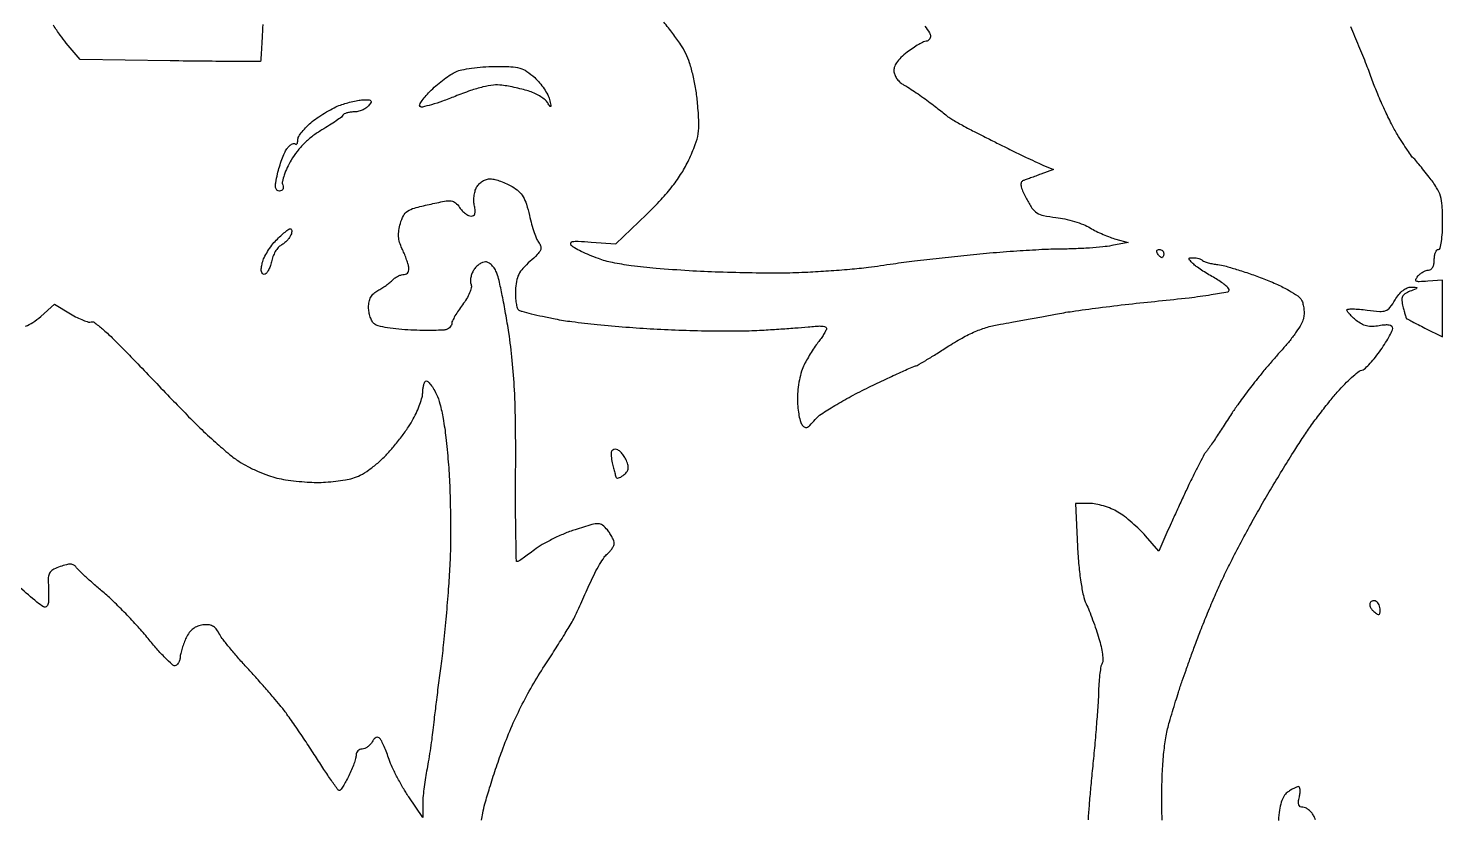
# Model space of a CAD drawing. Extents: x 0 to 102, y 0 to 135.
# Drawn here: x 72.78 to 101.52, y 30.56 to 46.62 of the extents above; entities that cross this region are included whole.
import ezdxf

# ---------------------------------------------------------------- set-up
doc = ezdxf.new("R2010")
doc.units = 0
doc.header["$MEASUREMENT"] = 0

msp = doc.modelspace()

# ---------------------------------------------------------------- linework, layer by layer
for points in [[(77.544247, 46.6992, -0.000628), (77.529045, 46.421895, -0.000999), (77.515264, 46.184629, -0.000196), (77.502618, 45.975529, -0.049766), (77.499666, 45.957268, -0.340532), (77.487644, 45.94804, -0.000158), (76.957472, 45.949141, -0.001946), (76.365, 45.952865, -0.001172), (75.662418, 45.961664), (73.831236, 45.988891), (73.550666, 46.322896, -0.019309), (73.427695, 46.481323, -0.010694), (73.289431, 46.683399, -0.010652)], [(90.998452, 46.665492, -0.012153), (91.092789, 46.52837, -0.140073), (91.111911, 46.46655, -0.084306), (91.105949, 46.426166, -0.095036), (91.087018, 46.391864, -0.102909), (91.058197, 46.36894, -0.117235), (91.023955, 46.3608, 0.117287), (90.972735, 46.348617, 0.015368), (90.873679, 46.294792, 0.017175), (90.758517, 46.222136, 0.013608), (90.639102, 46.136091, 0.027267), (90.510071, 46.026052, 0.054375), (90.423566, 45.923663, 0.071938), (90.377196, 45.827483, 0.11277), (90.369797, 45.736359, 0.075394), (90.392018, 45.662988, 0.049478), (90.437759, 45.587275, 0.048802), (90.498507, 45.520727, 0.065835), (90.565626, 45.474618, -0.023367), (90.653264, 45.424768, -0.006583), (90.785075, 45.338961, -0.006621), (90.931667, 45.237923, -0.00694), (91.073226, 45.134581, -0.001921), (91.205429, 45.034431, -0.002623), (91.323729, 44.943108, -0.001717), (91.422383, 44.865576, -0.030204), (91.452664, 44.838481, 0.058296), (91.482904, 44.814334, 0.004752), (91.569544, 44.761467, 0.006334), (91.674593, 44.700522, 0.00483), (91.791064, 44.636382, 0.00411), (91.941949, 44.556773, 0.001411), (92.161673, 44.443927, 0.001402), (92.404761, 44.320805, 0.001623), (92.637, 44.204937, 0.002164), (92.863041, 44.094293, 0.002239), (93.087495, 43.986864, 0.002159), (93.282681, 43.895545, 0.009636), (93.3984, 43.844697), (93.6099, 43.756584), (93.3561, 43.660282, -0.000916), (93.251175, 43.620689, -0.000907), (93.145783, 43.581358, -0.000889), (93.053448, 43.547277, -0.003525), (92.996528, 43.526837, 0.222269), (92.958174, 43.489261, 0.13489), (92.952352, 43.424798, 0.061043), (92.984253, 43.321681, 0.014632), (93.062536, 43.160128, 0.02807), (93.175072, 42.970938, 0.103356), (93.274256, 42.874361, 0.092418), (93.409759, 42.819959, 0.0199), (93.66059, 42.780076, -0.025398), (93.843504, 42.748928, -0.019154), (94.0407, 42.696942, -0.01949), (94.222662, 42.63359, -0.041734), (94.355983, 42.567963, 0.019268), (94.477521, 42.5012, 0.013066), (94.620601, 42.43425, 0.013179), (94.762397, 42.376764, 0.025555), (94.8789, 42.339738), (95.1327, 42.273141), (94.7943, 42.206846, -0.02426), (94.616687, 42.18092, -0.007269), (94.344069, 42.158544, -0.007269), (94.036931, 42.142306, -0.007817), (93.7368, 42.135508, 0.011219), (93.37689, 42.124905, 0.004107), (92.868592, 42.094318, 0.004069), (92.313363, 42.051786, 0.004863), (91.791, 42.00237, 0.002262), (91.287233, 41.947462, 0.002316), (90.787961, 41.888413, 0.002243), (90.355058, 41.833207, 0.00972), (90.099, 41.794306, -0.015862), (89.853486, 41.760087, -0.004577), (89.472167, 41.722748, -0.004598), (89.041301, 41.688526, -0.004886), (88.6185, 41.663003, -0.011024), (88.131025, 41.649119, -0.004976), (87.491469, 41.651373, -0.004923), (86.816065, 41.667127, -0.006703), (86.2074, 41.695494, -0.005542), (85.535189, 41.743343, -0.012775), (85.031449, 41.797805, -0.016767), (84.647806, 41.862387, -0.037256), (84.362736, 41.942753, -0.012467), (84.183511, 42.013133, -0.014285), (84.016087, 42.089451, -0.013475), (83.878411, 42.16169, -0.075358), (83.812836, 42.212645, -0.252579), (83.800153, 42.259387, -0.302572), (83.832768, 42.289974, -0.054188), (83.952822, 42.296875, -0.006652), (84.215586, 42.279995), (84.719473, 42.240888), (85.341906, 42.84065, 0.014006), (85.638, 43.142401, 0.022162), (85.872404, 43.418665, 0.025314), (86.056754, 43.683175, 0.030721), (86.200739, 43.948856, 0.016607), (86.333277, 44.260597, 0.053616), (86.391437, 44.477771, 0.048909), (86.404792, 44.71267, 0.012157), (86.37965, 45.097385, 0.018104), (86.343811, 45.380827, 0.017588), (86.287307, 45.66371, 0.018518), (86.217038, 45.91825, 0.036731), (86.13946, 46.112585, 0.03429), (86.038066, 46.288939, 0.014028), (85.877798, 46.514192, 0.013803), (85.691514, 46.747371, 0.017172)], [(95.819117, 30.536571, -0.006775), (95.814716, 31.0905, -0.010131), (95.826119, 31.531243, -0.015075), (95.855522, 31.915977, -0.017288), (95.902684, 32.248251, -0.027232), (95.968354, 32.5287, -0.001625), (96.030454, 32.738548, -0.001594), (96.094306, 32.949321, -0.001567), (96.151478, 33.133827, -0.006054), (96.188707, 33.2478, -0.002846), (96.230181, 33.367509, -0.00055), (96.306681, 33.583556, -0.000585), (96.39649, 33.835372, -0.00054), (96.489312, 34.0938, -0.007637), (96.599488, 34.38546, -0.004144), (96.743344, 34.740726, -0.004127), (96.895733, 35.099868, -0.006515), (97.032984, 35.4051, -0.008409), (97.18818, 35.724404, -0.003966), (97.398709, 36.131603, -0.003929), (97.625927, 36.554574, -0.00553), (97.83567, 36.9279, -0.00367), (98.049169, 37.292054, -0.002815), (98.287608, 37.686921, -0.002845), (98.514907, 38.053885, -0.006742), (98.689341, 38.3238, -0.010204), (98.856138, 38.563659, -0.00692), (99.055376, 38.83021, -0.006974), (99.255041, 39.082407, -0.01384), (99.421487, 39.27555, -0.011435), (99.568338, 39.42949, -0.016096), (99.706655, 39.559357, -0.012284), (99.825786, 39.659118, -0.169747), (99.878084, 39.6774, 0.185767), (99.927083, 39.696255, 0.017734), (100.020719, 39.78708, 0.020728), (100.127359, 39.907758, 0.014869), (100.236659, 40.05078, 0.011865), (100.339343, 40.201173, 0.015294), (100.426033, 40.344247, 0.013081), (100.490929, 40.466498, 0.115978), (100.5048, 40.525495, 0.221574), (100.48593, 40.565987, 0.128105), (100.43644, 40.589514, 0.068157), (100.352075, 40.593976, 0.023066), (100.22985, 40.578073, -0.038931), (100.091638, 40.564529, -0.063032), (99.974355, 40.577012, -0.066558), (99.86841, 40.617478, -0.049303), (99.76455, 40.687969, -0.015195), (99.691646, 40.752586, -0.020572), (99.630115, 40.815528, -0.018052), (99.584124, 40.870485, -0.166698), (99.5742, 40.899425, -0.397873), (99.591735, 40.917973, -0.015198), (99.6954, 40.920639, -0.019988), (99.828583, 40.914689, -0.011817), (99.986794, 40.897495, 0.014054), (100.243727, 40.870735, 0.107292), (100.363345, 40.88736, 0.141584), (100.449914, 40.950898, 0.030704), (100.554935, 41.106081, -0.038112), (100.630955, 41.214908, -0.054534), (100.714926, 41.297298, -0.064907), (100.80079, 41.348453, -0.110147), (100.88259, 41.364038, -0.007138), (100.986404, 41.359319, -0.489457), (100.995042, 41.346713, -0.219897), (100.979239, 41.329494, -0.003609), (100.855332, 41.278828, 0.045574), (100.753763, 41.226976, 0.146645), (100.704458, 41.170358, 0.133452), (100.691902, 41.092512, 0.035137), (100.714158, 40.967114, 0.004368), (100.737494, 40.877461, 0.006671), (100.759451, 40.800149, 0.002793), (100.779387, 40.734695, 0.155306), (100.786627, 40.724322, 0.044283), (100.798323, 40.716911, 0.000314), (100.902325, 40.663345, 0.001207), (101.021603, 40.602368, 0.000772), (101.16045, 40.53208), (101.52, 40.350761), (101.52, 40.92927), (101.52, 41.50778), (101.215988, 41.483838, -0.009455), (101.046212, 41.473693, -0.126211), (100.985558, 41.486641, -0.407542), (100.974066, 41.519611, -0.063621), (101.014846, 41.583848, -0.049229), (101.062819, 41.631276, -0.041795), (101.121733, 41.671389, -0.043734), (101.182171, 41.698875, -0.085056), (101.234259, 41.7078, 0.165587), (101.280407, 41.723514, 0.103057), (101.317996, 41.767333, 0.077647), (101.342618, 41.835072, 0.048454), (101.3508, 41.9193, -0.038131), (101.356986, 42.000292, -0.057076), (101.375651, 42.068672, -0.074992), (101.403004, 42.115332, -0.226478), (101.4354, 42.1308, 0.34648), (101.469377, 42.157556, 0.021608), (101.495648, 42.291669, 0.023989), (101.514065, 42.471126, 0.013575), (101.52, 42.689676, 0.01479), (101.510336, 43.016317, 0.058123), (101.47526, 43.214385, 0.06771), (101.398339, 43.383625, 0.024855), (101.247236, 43.599126, 0.003557), (101.138783, 43.73649, 0.004794), (101.038572, 43.859144, 0.003315), (100.953005, 43.960477, 0.050879), (100.919922, 43.992, -0.075942), (100.887912, 44.025704, -0.003953), (100.803271, 44.149391, -0.006185), (100.705266, 44.299028, -0.004449), (100.599413, 44.4684, -0.020105), (100.480284, 44.681637, -0.009022), (100.340294, 44.970532, -0.008915), (100.203126, 45.281565, -0.011989), (100.09078, 45.5682, 0.006099), (99.973669, 45.877671, 0.003149), (99.82004, 46.262012, 0.003129), (99.657075, 46.65531, 0.004735)], [(81.986498, 30.530764, 0.01545), (82.015171, 30.675978, -0.02792), (82.057757, 30.866534, -0.005969), (82.153993, 31.191834, -0.006222), (82.274843, 31.566504, -0.00589), (82.407125, 31.944978, -0.014335), (82.586352, 32.398053, -0.014589), (82.790271, 32.837422, -0.014662), (83.018399, 33.262013, -0.014837), (83.27017, 33.6708, 0.003438), (83.479552, 33.994022, 0.004148), (83.671574, 34.300541, 0.003544), (83.829185, 34.56095, 0.02797), (83.894486, 34.686, 0.000375), (83.945051, 34.797852, 0.000105), (84.023945, 34.972814, 0.000106), (84.113094, 35.170743, 0.000111), (84.200662, 35.365389, -0.013797), (84.29124, 35.552838, -0.015141), (84.389417, 35.729182, -0.014687), (84.48197, 35.874327, -0.070379), (84.547817, 35.946798, 0.038775), (84.600155, 35.997572, 0.03799), (84.64442, 36.056151, 0.040577), (84.67504, 36.113549, 0.102594), (84.6846, 36.159652, 0.091447), (84.675453, 36.209244, 0.027236), (84.643978, 36.279871, 0.026324), (84.599241, 36.356873, 0.025677), (84.546314, 36.429416, 0.054824), (84.447816, 36.52678, 0.167229), (84.360361, 36.557586, 0.074011), (84.232068, 36.539445, 0.005413), (83.890664, 36.434192, 0.02112), (83.67001, 36.35312, 0.01592), (83.43472, 36.246297, 0.01617), (83.219679, 36.131499, 0.03541), (83.065026, 36.027169, -0.006282), (82.943798, 35.934685, -0.00922), (82.834727, 35.856702, -0.005198), (82.741558, 35.794068, -0.1464), (82.713925, 35.7858, -0.40855), (82.696522, 35.802869, -0.000533), (82.686937, 36.326315, -0.003637), (82.681015, 36.920284, -0.002181), (82.682191, 37.62585, 0.004288), (82.679801, 38.563908, 0.009563), (82.658217, 39.277243, 0.01202), (82.614355, 39.873642, 0.013905), (82.543191, 40.4388, 0.005073), (82.479041, 40.828352, 0.006049), (82.410394, 41.194252, 0.005278), (82.345607, 41.50106, 0.038764), (82.301885, 41.64435, 0.048027), (82.25672, 41.733346, 0.053458), (82.196757, 41.808659, 0.06062), (82.131799, 41.860172, 0.138215), (82.072087, 41.877, 0.098443), (82.011464, 41.864948, 0.052048), (81.943784, 41.82828, 0.048943), (81.87982, 41.774588, 0.054158), (81.829922, 41.711144, 0.049237), (81.793874, 41.63836, 0.043688), (81.770985, 41.556966, 0.046169), (81.763636, 41.47947, 0.092433), (81.774735, 41.419184, -0.152266), (81.779073, 41.351702, -0.038394), (81.74459, 41.245794, -0.035603), (81.684418, 41.125162, -0.029442), (81.604163, 41.006004, 0.013725), (81.520319, 40.889586, 0.017283), (81.44952, 40.777198, 0.015517), (81.397116, 40.680481, 0.116908), (81.3852, 40.630216, -0.105997), (81.377319, 40.593459, -0.068324), (81.354136, 40.556386, -0.064082), (81.319878, 40.524629, -0.068652), (81.27945, 40.503456, -0.076021), (81.209106, 40.489664, -0.006277), (81.022037, 40.48418, -0.008283), (80.797611, 40.484139, -0.00629), (80.551652, 40.491265, -0.013772), (80.30481, 40.508345, -0.017322), (80.077608, 40.538342, -0.015576), (79.891464, 40.575506, -0.116653), (79.811402, 40.615219, -0.09335), (79.766042, 40.669965, -0.042489), (79.727922, 40.755138, -0.040102), (79.701936, 40.854525, -0.043922), (79.6932, 40.953782, -0.052064), (79.704919, 41.066023, -0.074298), (79.739817, 41.159761, -0.078319), (79.798845, 41.235656, -0.065606), (79.881804, 41.295185, 0.018204), (79.962322, 41.342124, 0.013276), (80.048358, 41.399824, 0.013447), (80.127096, 41.458963, 0.028584), (80.183947, 41.509661, -0.046178), (80.236265, 41.553115, -0.037229), (80.29948, 41.589848, -0.038531), (80.36352, 41.615052, -0.074619), (80.417812, 41.6232, 0.123698), (80.462693, 41.634476, 0.130721), (80.49583, 41.665486, 0.111993), (80.512462, 41.713185, 0.074657), (80.510337, 41.77125, 0.030295), (80.492073, 41.843932, 0.011285), (80.458001, 41.943621, 0.011134), (80.415872, 42.050909, 0.013227), (80.371212, 42.150143, -0.042884), (80.324806, 42.272086, -0.053586), (80.304225, 42.391374, -0.051217), (80.309056, 42.516569, -0.03461), (80.338879, 42.656416, -0.051082), (80.402135, 42.814157, -0.125975), (80.485074, 42.906078, -0.079525), (80.625969, 42.970248, -0.012507), (80.922686, 43.044006, -0.007285), (81.237546, 43.109164, -0.07243), (81.371899, 43.115198, -0.154682), (81.459226, 43.07759, -0.067524), (81.543569, 42.981884, 0.042753), (81.59672, 42.915204, 0.043211), (81.660262, 42.858796, 0.046896), (81.724247, 42.819926, 0.11353), (81.777831, 42.8076, 0.132053), (81.827189, 42.820867, 0.183869), (81.855747, 42.856042, 0.108924), (81.862014, 42.917702, 0.03256), (81.844918, 43.01122, -0.053899), (81.832272, 43.102138, -0.036194), (81.836664, 43.207044, -0.036382), (81.855998, 43.309266, -0.057999), (81.888583, 43.39192, -0.070784), (81.939503, 43.46136, -0.063116), (82.009631, 43.516995, -0.064364), (82.089941, 43.55248, -0.080295), (82.170727, 43.562817, -0.053806), (82.260329, 43.550144, -0.022383), (82.377462, 43.514838, -0.021834), (82.500669, 43.465458, -0.02634), (82.611387, 43.408167, -0.0529), (82.741295, 43.312274, -0.072935), (82.832756, 43.200001, -0.058109), (82.901368, 43.047141, -0.021827), (82.962299, 42.820077, 0.01444), (83.00705, 42.642894, 0.015838), (83.06076, 42.474031, 0.015417), (83.115474, 42.333155, 0.072988), (83.160395, 42.259393, -0.126815), (83.194943, 42.186093, -0.163811), (83.184878, 42.112861, -0.08147), (83.120668, 42.023657, -0.015947), (82.9758, 41.888041, 0.029238), (82.831225, 41.745306, 0.066896), (82.744947, 41.619127, 0.070726), (82.697794, 41.479158, 0.035983), (82.677036, 41.294244, 0.023447), (82.677988, 41.158882, 0.030881), (82.692232, 41.036272, 0.031788), (82.715991, 40.939586, 0.180088), (82.748002, 40.898413, 0.073881), (82.808512, 40.872395, 0.004542), (82.999033, 40.823848, 0.006671), (83.228145, 40.770909, 0.004887), (83.483684, 40.718053, 0.01776), (83.823666, 40.66365, 0.005429), (84.341084, 40.6053, 0.005427), (84.92232, 40.552503, 0.005909), (85.4883, 40.514005, 0.006219), (86.06852, 40.488656, 0.005006), (86.692792, 40.475413, 0.005062), (87.269778, 40.474794, 0.012904), (87.6879, 40.489373, 0.001428), (88.028858, 40.511059, 0.001648), (88.353728, 40.53373, 0.001473), (88.628831, 40.554653, 0.009659), (88.76655, 40.568218, -0.026945), (88.85572, 40.573898, -0.044581), (88.930859, 40.567922, -0.058034), (88.983342, 40.55258, -0.30126), (88.9992, 40.528648, -0.115937), (88.990405, 40.491229, -0.016906), (88.953011, 40.422042, -0.018364), (88.902167, 40.34202, -0.014816), (88.841962, 40.259859, 0.01688), (88.771767, 40.163231, 0.008677), (88.690122, 40.037834, 0.008614), (88.610472, 39.905727, 0.01286), (88.545862, 39.787351, 0.046157), (88.492636, 39.654727, 0.022222), (88.448171, 39.476857, 0.021819), (88.417953, 39.285842, 0.029123), (88.408295, 39.110551, 0.018931), (88.415062, 38.945793, 0.020548), (88.434269, 38.786501, 0.020544), (88.461791, 38.652221, 0.087368), (88.494895, 38.5776, 0.085336), (88.548011, 38.521949, 0.247695), (88.598953, 38.514103, 0.118321), (88.661689, 38.554168, 0.01555), (88.76855, 38.672188, -0.069617), (88.893406, 38.783267, -0.01152), (89.166104, 38.956149, -0.012457), (89.49885, 39.145375, -0.01073), (89.857435, 39.327838, -0.001972), (90.206119, 39.494252, -0.003081), (90.507708, 39.634465, -0.000871), (90.770871, 39.754293, -0.106788), (90.806547, 39.762, 0.133498), (90.840302, 39.771176, 0.002044), (91.015792, 39.875167, 0.005317), (91.218902, 39.9996, 0.003473), (91.450657, 40.147248, -0.016034), (91.752745, 40.329203, -0.026271), (92.020662, 40.461119, -0.029764), (92.274212, 40.552378, -0.031551), (92.531945, 40.610797, 0.003309), (92.763007, 40.649614, 0.001553), (93.061394, 40.702729, 0.001538), (93.373794, 40.760333, 0.002161), (93.6522, 40.813802, -0.013088), (93.991057, 40.871233, -0.003554), (94.529778, 40.944189, -0.003594), (95.142431, 41.018255, -0.003727), (95.748698, 41.082557, 0.004507), (96.366517, 41.149061, 0.011165), (96.817443, 41.211949, 0.006418), (97.155489, 41.271278, 0.454385), (97.181214, 41.315059, 0.127404), (97.152913, 41.358712, 0.020731), (97.075082, 41.424361, 0.0217), (96.974669, 41.49542, 0.017596), (96.861315, 41.562948, -0.011938), (96.741044, 41.632765, -0.01073), (96.61982, 41.710687, -0.010824), (96.5141, 41.785271, -0.032964), (96.447021, 41.841994, -0.011065), (96.377195, 41.912464, -0.207284), (96.36673, 41.94114, -0.368088), (96.38289, 41.957998, -0.025288), (96.454071, 41.9616, -0.038076), (96.508311, 41.957464, -0.034781), (96.563009, 41.94513, -0.036587), (96.610348, 41.927072, -0.087173), (96.641066, 41.905534, 0.110617), (96.67804, 41.882091, 0.020303), (96.755677, 41.857724, 0.020932), (96.850621, 41.836327, 0.017692), (96.952499, 41.821511, -0.039525), (97.09257, 41.794855, -0.008368), (97.331415, 41.725192, -0.008711), (97.606308, 41.63472, -0.008173), (97.883828, 41.532875, -0.014228), (98.163584, 41.415742, -0.021811), (98.398009, 41.297077, -0.022874), (98.575132, 41.186535, -0.119492), (98.65119, 41.101418, -0.061455), (98.682376, 41.020688, -0.036384), (98.700188, 40.918846, -0.0359), (98.703221, 40.812984, -0.050738), (98.689648, 40.719712, -0.070142), (98.646289, 40.613006, -0.01794), (98.546714, 40.454847, -0.017918), (98.418831, 40.280771, -0.017316), (98.277406, 40.114241, 0.005447), (98.121534, 39.939291, 0.003843), (97.950034, 39.739446, 0.003878), (97.78898, 39.5458, 0.008149), (97.667502, 39.392378, 0.002564), (97.562252, 39.253437, 0.002221), (97.453237, 39.106628, 0.002235), (97.355666, 38.972753, 0.006533), (97.29, 38.879253, 0.003378), (97.228441, 38.787799, 0.001378), (97.145935, 38.662673, 0.001364), (97.058015, 38.52773, 0.001742), (96.977767, 38.402875, -0.004291), (96.901398, 38.285376, -0.004683), (96.825191, 38.17261, -0.004398), (96.758238, 38.077313, -0.02308), (96.718617, 38.027036, 0.05372), (96.676942, 37.966924, 0.00412), (96.584059, 37.793054, 0.005616), (96.477059, 37.583016, 0.004252), (96.364204, 37.350236, 0.001797), (96.244664, 37.095875, 0.001432), (96.117474, 36.820633, 0.001447), (96.001125, 36.564995, 0.003646), (95.918306, 36.378), (95.753006, 35.9973), (95.485153, 36.307137, 0.021835), (95.361025, 36.438651, 0.014799), (95.209002, 36.577746, 0.014931), (95.053864, 36.703603, 0.028678), (94.9212, 36.793271, 0.035332), (94.787036, 36.860814, 0.02511), (94.628534, 36.917873, 0.025479), (94.470944, 36.957173, 0.04812), (94.34069, 36.969884), (94.056279, 36.9702), (94.099906, 36.090675, 0.010383), (94.126855, 35.708111, 0.01503), (94.167799, 35.371805, 0.016527), (94.218661, 35.098907, 0.055764), (94.277153, 34.927425, -0.015012), (94.337175, 34.78937, -0.006745), (94.408059, 34.604758, -0.00667), (94.477771, 34.407543, -0.009024), (94.535153, 34.227408, -0.017647), (94.578458, 34.061317, -0.02299), (94.605623, 33.906579, -0.02156), (94.616479, 33.778724, -0.155329), (94.600388, 33.719808, 0.09958), (94.576565, 33.659514, 0.012207), (94.554787, 33.51864, 0.014058), (94.537526, 33.348054, 0.011181), (94.528207, 33.1632, -0.009566), (94.516636, 32.917925, -0.002703), (94.48924, 32.536367, -0.002723), (94.453601, 32.105501, -0.002873), (94.41386, 31.6827, 0.001418), (94.375268, 31.284556, 0.001983), (94.343193, 30.928438, 0.001186), (94.318075, 30.628284, 0.026209), (94.315557, 30.5406, 0.009681)], [(72.723799, 40.571356, 0.063676), (72.867952, 40.644078, 0.031543), (73.030412, 40.769506), (73.310711, 41.015612), (73.636833, 40.818789, 0.019205), (73.768625, 40.746001, 0.024865), (73.894908, 40.690139, 0.023967), (74.001889, 40.654826, 0.15833), (74.057428, 40.657224, -0.257716), (74.116676, 40.648435, -0.011277), (74.285682, 40.513363, -0.016723), (74.484219, 40.335597, -0.010894), (74.7018, 40.117975, 0.000423), (74.962948, 39.845603, 0.000202), (75.299061, 39.49592, 0.0002), (75.650417, 39.130968, 0.000285), (75.96283, 38.807095, 0.009204), (76.263604, 38.506905, 0.00884), (76.579238, 38.21384, 0.008802), (76.866567, 37.965342, 0.031355), (77.06263, 37.821558, 0.023491), (77.239195, 37.719736, 0.015905), (77.448959, 37.619874, 0.016048), (77.658268, 37.536171, 0.030595), (77.832, 37.484865, 0.018561), (78.008262, 37.451173, 0.010327), (78.225126, 37.422579, 0.01029), (78.446076, 37.40267, 0.016379), (78.6357, 37.39574, 0.017312), (78.820461, 37.401441, 0.012439), (79.026107, 37.420071, 0.012587), (79.221155, 37.447636, 0.026342), (79.370745, 37.480811, 0.055801), (79.521737, 37.54154, 0.027955), (79.697368, 37.649167, 0.026044), (79.878493, 37.789089, 0.024675), (80.047545, 37.949498, 0.016907), (80.201131, 38.121647, 0.012183), (80.361068, 38.323399, 0.012328), (80.503909, 38.522942, 0.025934), (80.60265, 38.6859, 0.018663), (80.67551, 38.834605, 0.018658), (80.737085, 38.988341, 0.01886), (80.780643, 39.126253, 0.067154), (80.793, 39.217841, -0.030001), (80.797342, 39.290136, -0.031054), (80.810304, 39.360546, -0.032678), (80.829209, 39.419671, -0.103009), (80.851907, 39.454307, -0.383336), (80.884997, 39.456072, -0.0497), (80.939877, 39.401982, -0.037783), (81.003898, 39.311885, -0.020934), (81.068657, 39.193457, -0.051575), (81.144182, 38.990024, -0.019341), (81.208786, 38.692395, -0.015634), (81.264743, 38.305967, -0.007903), (81.312267, 37.8162, -0.010442), (81.34121, 37.334763, -0.006155), (81.356682, 36.7587, -0.006156), (81.357967, 36.182625, -0.010473), (81.343026, 35.7012, -0.005608), (81.313126, 35.22863, -0.0036), (81.268335, 34.680977, -0.003618), (81.21674, 34.145407, -0.006772), (81.166007, 33.7131, 0.000936), (81.115965, 33.325791, 0.000889), (81.066495, 32.931607, 0.000881), (81.023985, 32.582888, 0.003143), (80.998576, 32.3595, -0.006762), (80.975404, 32.168122, -0.004057), (80.942974, 31.94149, -0.004061), (80.907043, 31.716503, -0.00706), (80.873077, 31.530486, 0.010727), (80.842412, 31.355289, 0.008464), (80.816523, 31.164527, 0.008573), (80.798512, 30.986494, 0.020922), (80.793, 30.854815), (80.793, 30.585159), (80.50953, 31.007029, -0.015559), (80.392606, 31.193309, -0.011794), (80.275695, 31.40438, -0.011957), (80.175304, 31.607864, -0.027043), (80.11156, 31.7673, 0.010586), (80.062398, 31.903059, 0.011959), (80.009368, 32.031146, 0.011245), (79.959392, 32.137596, 0.062024), (79.924461, 32.1903, 0.13158), (79.888084, 32.215184, 0.183075), (79.849011, 32.214251, 0.122102), (79.808481, 32.184762, 0.046306), (79.768327, 32.12685, -0.056906), (79.727266, 32.070224, -0.051818), (79.673289, 32.02229, -0.055228), (79.615187, 31.989616, -0.100825), (79.562096, 31.9788, 0.099643), (79.515272, 31.969375, 0.098085), (79.475442, 31.942545, 0.097801), (79.448764, 31.902481, 0.098436), (79.4394, 31.855377, -0.068958), (79.430216, 31.789107, -0.015706), (79.39591, 31.68082, -0.015965), (79.348023, 31.557408, -0.014926), (79.29135, 31.434459, -0.010706), (79.231459, 31.320307, -0.016118), (79.17399, 31.223741, -0.010944), (79.122936, 31.147646, -0.231568), (79.099728, 31.134881, -0.255416), (79.073477, 31.14764, -0.002164), (78.93901, 31.338434, -0.006878), (78.786514, 31.56334, -0.004294), (78.613791, 31.83075, 0.005494), (78.424227, 32.122694, 0.004857), (78.220453, 32.422737, 0.004882), (78.031586, 32.6895, 0.014776), (77.895963, 32.865924, 0.006543), (77.760107, 33.027867, 0.002791), (77.57432, 33.241115, 0.002761), (77.373645, 33.466353, 0.003626), (77.187828, 33.669624, -0.008255), (77.014722, 33.862548, -0.008885), (76.85236, 34.056477, -0.008497), (76.718951, 34.227571, -0.041311), (76.653388, 34.33152, 0.054744), (76.592924, 34.421923, 0.099273), (76.523683, 34.477233, 0.097263), (76.437447, 34.502237, 0.05095), (76.325285, 34.50072, 0.065479), (76.2201, 34.474298, 0.070001), (76.127911, 34.421924, 0.066466), (76.050067, 34.343492, 0.050982), (75.987198, 34.240262, 0.020073), (75.943484, 34.138297, 0.016179), (75.904564, 34.025595, 0.016476), (75.875398, 33.919057, 0.03979), (75.862819, 33.838412, -0.053518), (75.851012, 33.774295, -0.069625), (75.826253, 33.720036, -0.085822), (75.792974, 33.683467, -0.166833), (75.756069, 33.6708, -0.191576), (75.700973, 33.692714, -0.009352), (75.558049, 33.83293, -0.014072), (75.392549, 34.011255, -0.009589), (75.214136, 34.222732, 0.01349), (75.008041, 34.46319, 0.008788), (74.757926, 34.72998, 0.008839), (74.50458, 34.981809, 0.01663), (74.289915, 35.174482, -0.005262), (74.102722, 35.334966, -0.006786), (73.93438, 35.486476, -0.005287), (73.796785, 35.616462, -0.057903), (73.748593, 35.675141, 0.128027), (73.703095, 35.717039, 0.114345), (73.640938, 35.733698, 0.070513), (73.553179, 35.724304, 0.022003), (73.42603, 35.686163, 0.035065), (73.295986, 35.630332, 0.108734), (73.2229, 35.569735, 0.126501), (73.188137, 35.489812, 0.055728), (73.182651, 35.373822, -0.007816), (73.187475, 35.274313, -0.005035), (73.190101, 35.158871, -0.005061), (73.19039, 35.045874, -0.009491), (73.187964, 34.954551, -0.191208), (73.154076, 34.879351, -0.324554), (73.088845, 34.870032, -0.055057), (72.951405, 34.963208, -0.004082), (72.60795, 35.260774, 0.006201)], [(38.721393, 0.03235, -0.000006), (40.12148, 0.046691, -0.000009), (41.328361, 0.059018, -0.000002), (42.381032, 0.069746, -0.000306)], [(98.936987, 30.542614, 0.02221), (98.8974, 30.6252, 0.052654), (98.853446, 30.689918, 0.051215), (98.796571, 30.744698, 0.055593), (98.735986, 30.782112, 0.110991), (98.681312, 30.7944, -0.116628), (98.6267, 30.807314, -0.196561), (98.596179, 30.84224, -0.114923), (98.589801, 30.90505, -0.029572), (98.60886, 31.0059, 0.030541), (98.623985, 31.086797, 0.054323), (98.625017, 31.154482, 0.081799), (98.613104, 31.199898, 0.306069), (98.589321, 31.214709, 0.090699), (98.551554, 31.206346, 0.02145), (98.492953, 31.178633, 0.021384), (98.427318, 31.140407, 0.019635), (98.363237, 31.095675, 0.097304), (98.29232, 31.01613, 0.057184), (98.240181, 30.899338, 0.042607), (98.204415, 30.739753, 0.01954), (98.183908, 30.527315, -0.001535)]]:
    msp.add_lwpolyline(points, format="xyb")
for points in [[(82.251015, 45.846329, -0.012033), (82.582357, 45.842351, -0.058358), (82.767902, 45.813805, -0.082413), (82.91027, 45.747875, -0.038591), (83.069248, 45.62055, -0.030179), (83.168271, 45.515952, -0.025343), (83.26032, 45.394113, -0.026105), (83.333062, 45.273892, -0.061727), (83.370723, 45.1764, -0.004335), (83.398829, 45.059868, -0.17887), (83.395624, 45.034562, -0.565725), (83.382356, 45.03375, -0.009994), (83.334387, 45.106604, 0.079232), (83.28107, 45.167344, 0.031072), (83.190749, 45.233215, 0.029797), (83.082354, 45.293623, 0.032698), (82.970797, 45.338631, 0.015571), (82.844379, 45.375938, 0.008968), (82.690095, 45.413348, 0.008955), (82.533666, 45.445391, 0.014789), (82.4004, 45.466153, 0.059353), (82.229056, 45.467252, 0.030557), (82.017427, 45.430217, 0.02448), (81.761196, 45.355622, 0.012871), (81.450454, 45.239373, -0.009921), (81.195705, 45.142354, -0.015363), (80.971801, 45.069811, -0.009634), (80.78622, 45.01978, -0.263202), (80.739163, 45.032837, -0.324399), (80.733093, 45.070927, -0.032978), (80.782594, 45.154397, -0.031361), (80.862214, 45.25616, -0.019261), (80.967683, 45.365991, -0.01681), (81.092846, 45.478799, -0.014184), (81.232457, 45.589756, -0.014419), (81.365674, 45.683727, -0.038109), (81.467474, 45.740579, -0.059469), (81.586445, 45.779259, -0.015349), (81.785842, 45.81243, -0.015399), (82.017219, 45.836431, -0.015127)], [(79.597809, 45.169964, -0.017012), (79.70679, 45.16975, -0.219698), (79.742165, 45.151847, -0.320373), (79.743813, 45.11869, -0.03059), (79.6932, 45.0495, -0.074931), (79.638718, 45.000891, -0.044536), (79.561805, 44.959877, -0.043465), (79.475834, 44.931958, -0.056844), (79.393791, 44.9226, 0.031995), (79.317421, 44.917708, 0.040799), (79.248431, 44.90304, 0.04579), (79.195348, 44.881681, 0.175807), (79.1715, 44.856014, -0.132377), (79.143087, 44.819692, -0.008691), (79.034201, 44.740907, -0.012121), (78.898825, 44.651293, -0.008732), (78.743699, 44.557665, 0.032035), (78.559691, 44.434563, 0.030765), (78.39027, 44.287409, 0.031128), (78.242137, 44.122504, 0.0349), (78.121698, 43.946408, 0.022105), (78.040092, 43.791886, 0.027482), (77.978815, 43.641419, 0.027683), (77.942363, 43.512926, 0.147937), (77.947594, 43.441056, -0.075323), (77.958587, 43.39097, -0.139548), (77.94991, 43.350583, -0.161627), (77.922668, 43.324619, -0.110675), (77.880638, 43.3152, -0.191863), (77.829639, 43.335517, -0.178808), (77.804681, 43.386059, -0.069268), (77.807967, 43.484069, -0.012298), (77.843886, 43.664579, -0.017895), (77.882048, 43.809906, -0.016027), (77.93177, 43.957648, -0.016297), (77.984998, 44.087405, -0.047321), (78.032831, 44.171641, -0.038819), (78.079205, 44.227988, -0.06389), (78.127243, 44.266595, -0.092144), (78.169379, 44.282726, -0.246634), (78.199138, 44.273462, 0.197888), (78.220165, 44.264704, 0.248442), (78.238591, 44.274369, 0.111548), (78.25116, 44.305976, 0.039105), (78.255, 44.354993, -0.13602), (78.273903, 44.423194, -0.032206), (78.341703, 44.521209, -0.03081), (78.437177, 44.627649, -0.026152), (78.550159, 44.7279, -0.020724), (78.683318, 44.825402, -0.014827), (78.839658, 44.923623, -0.015011), (78.994457, 45.008443, -0.030841), (79.121209, 45.06347, -0.018044), (79.241534, 45.102257, -0.01398), (79.375015, 45.136026, -0.014199), (79.501485, 45.160538, -0.032758)], [(78.104295, 42.55145, -0.260878), (78.123298, 42.541755, -0.125823), (78.132662, 42.515142, -0.074699), (78.130141, 42.473941, -0.039062), (78.115492, 42.42455, -0.063308), (78.085814, 42.36929, -0.034876), (78.036967, 42.309989, -0.034156), (77.978149, 42.255875, -0.046052), (77.917823, 42.216054, 0.09348), (77.857348, 42.167369, 0.042767), (77.79816, 42.084651, 0.04036), (77.748987, 41.984121, 0.044241), (77.718391, 41.880005, -0.033843), (77.691701, 41.781678, -0.04701), (77.653951, 41.698636, -0.056342), (77.611565, 41.64089, -0.209238), (77.571144, 41.6232, -0.217999), (77.53477, 41.63985, -0.138919), (77.514771, 41.682758, -0.074732), (77.513985, 41.754798, -0.026912), (77.533605, 41.855677, -0.051402), (77.571967, 41.961223, -0.024783), (77.641134, 42.087565, -0.024272), (77.727005, 42.213357, -0.031907), (77.817727, 42.318627, -0.012013), (77.908636, 42.407074, -0.016342), (77.995038, 42.482089, -0.013219), (78.069474, 42.539366, -0.148778)], [(95.762207, 42.1308, -0.093332), (95.796407, 42.12436, -0.09642), (95.825482, 42.105949, -0.099167), (95.844942, 42.07848, -0.105053), (95.8518, 42.0462, -0.042167), (95.849064, 42.013811, -0.061769), (95.840841, 41.986451, -0.081139), (95.828759, 41.967899, -0.210953), (95.814493, 41.9616, -0.151918), (95.796665, 41.967145, -0.038439), (95.772786, 41.986451, -0.035638), (95.747657, 42.013817, -0.029505), (95.7249, 42.0462, -0.082592), (95.711659, 42.078526, -0.161196), (95.714291, 42.105949, -0.182303), (95.732179, 42.124177, -0.108972)], [(84.706599, 38.07, 0.15305), (84.653708, 38.053422, 0.188307), (84.625095, 38.010785, 0.088491), (84.621726, 37.931154, 0.019203), (84.645461, 37.79505, 0.007496), (84.670237, 37.687313, 0.010242), (84.695984, 37.591112, 0.007349), (84.720183, 37.511958, 0.107785), (84.734738, 37.486894, 0.271443), (84.754544, 37.480772, 0.048599), (84.792674, 37.493723, 0.040773), (84.839521, 37.519685, 0.0263), (84.889315, 37.556769, 0.066989), (84.945928, 37.618238, 0.128452), (84.969075, 37.680677, 0.100728), (84.961328, 37.756911, 0.031379), (84.92008, 37.864924, 0.044889), (84.875445, 37.94338, 0.04967), (84.818826, 38.009759, 0.05584), (84.759325, 38.055345, 0.136384)], [(100.172246, 34.978487, 0.095973), (100.138587, 34.991241, 0.097171), (100.102756, 34.990422, 0.098633), (100.070315, 34.976196, 0.102191), (100.046277, 34.950766, 0.16352), (100.037634, 34.913752, 0.079103), (100.049935, 34.866102, 0.065296), (100.080343, 34.815481, 0.05173), (100.125031, 34.769827, 0.020503), (100.192673, 34.718221, 0.209835), (100.226424, 34.711483, 0.309419), (100.245969, 34.732294, 0.038489), (100.251, 34.797548, 0.053722), (100.245159, 34.851752, 0.048999), (100.227866, 34.905259, 0.052232), (100.20242, 34.950233, 0.09982)]]:
    msp.add_lwpolyline(points, format="xyb", close=True)

doc.saveas('drawing.dxf')
